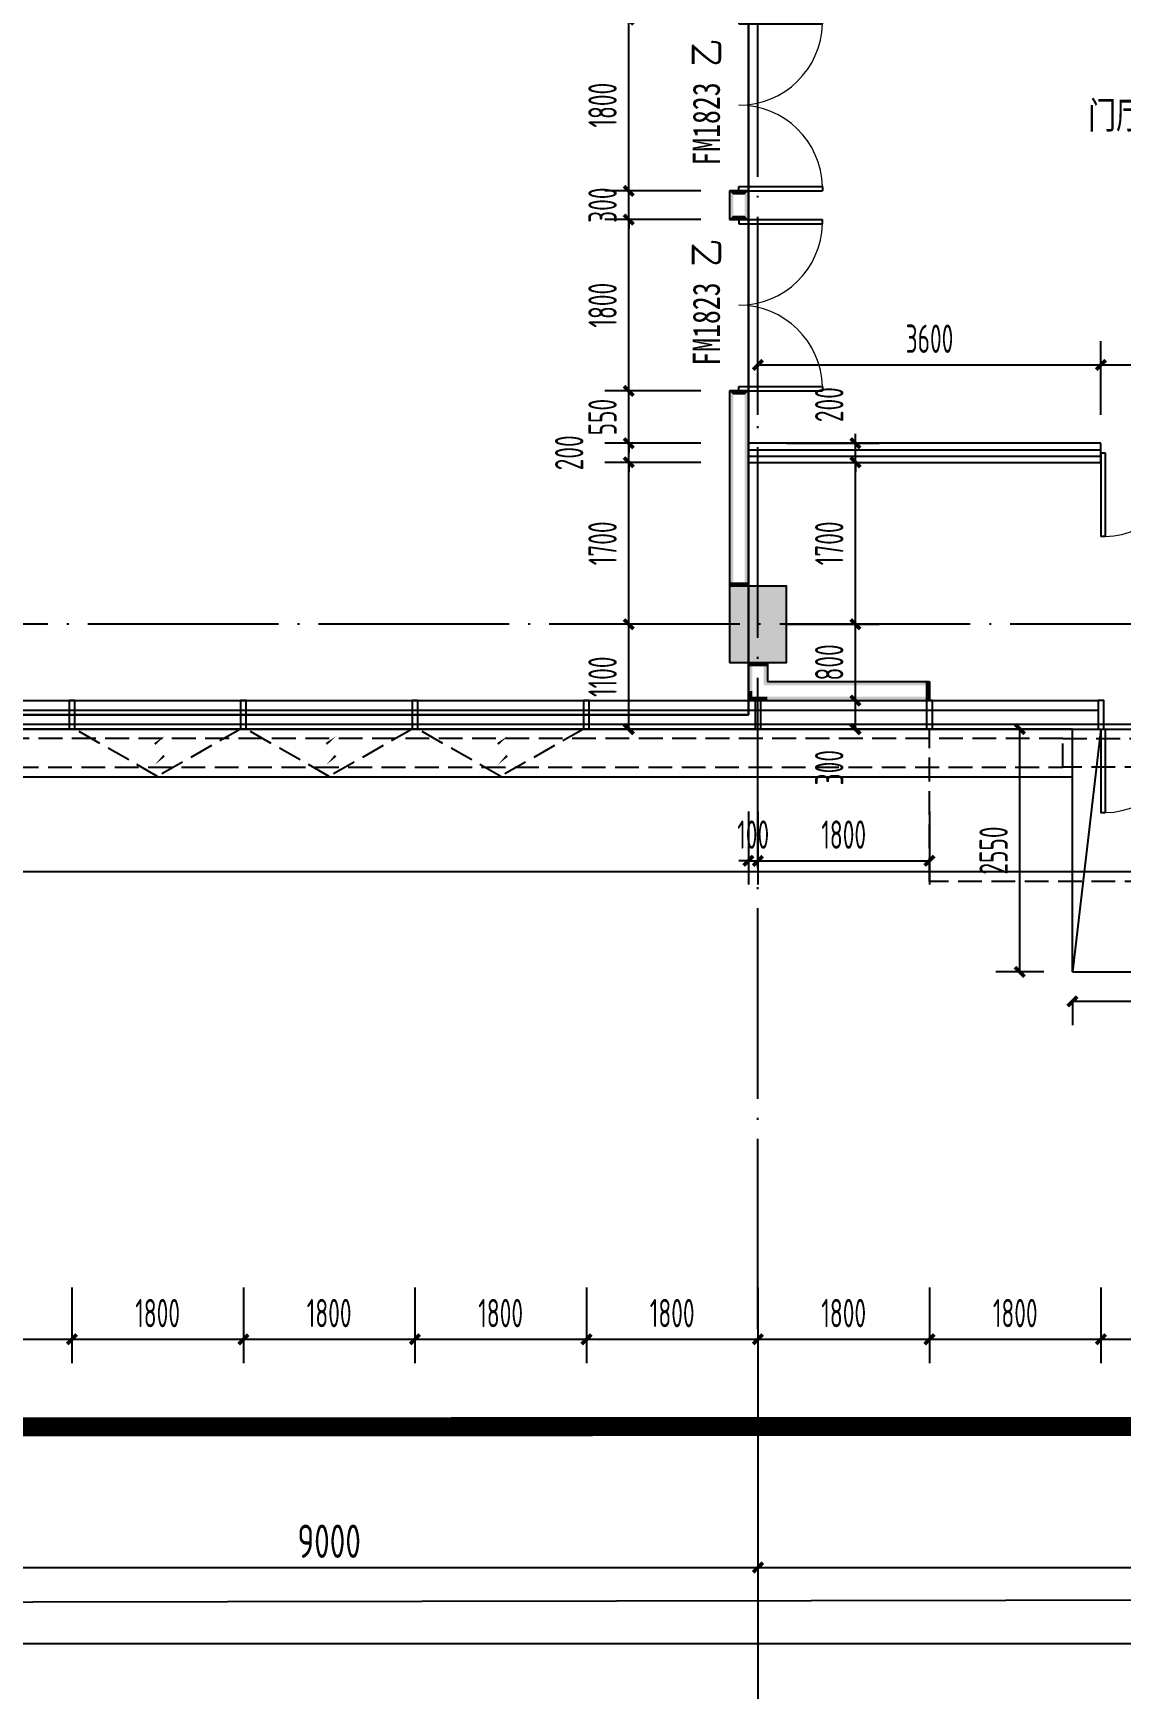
# Model space of a CAD drawing. Extents: x -228436 to 200315, y -41539 to 163917.
# Drawn here: x 40893 to 52309, y -11176 to 6206 of the extents above; entities that cross this region are included whole.
import ezdxf

# ---------------------------------------------------------------- set-up
doc = ezdxf.new("R2010")
doc.units = 0
doc.header["$LTSCALE"] = 1000
doc.header["$MEASUREMENT"] = 0
for name, pattern in [('13#楼幕墙$0$DASH', [0.35, 0.25, -0.1]), ('X-104 13#平面$0$ACAD_ISO04W100', [30, 24, -3, 0, -3]), ('X-104 13#平面$0$DASH', [0.35, 0.25, -0.1]), ('X-104 13#平面$0$DOTE', [2.42, 2, -0.2, 0.02, -0.2])]:
    doc.linetypes.add(name, pattern=pattern)
for name, color, linetype in [('01-标注_尺寸', 124, 'Continuous'), ('13#楼幕墙$0$A-C_幕墙龙骨', 133, 'Continuous'), ('13#楼幕墙$0$A-C_玻璃幕墙', 140, 'Continuous'), ('13#楼幕墙$0$A-C_窗', 140, 'Continuous'), ('13#楼幕墙$0$A-C_门', 150, 'Continuous'), ('PUB_HATCH', 8, 'Continuous'), ('PUB_WALL', 9, 'Continuous'), ('X-104 13#平面$0$01-标注_轴线坐标', 132, 'Continuous'), ('X-104 13#平面$0$02-TEXT_房间', 7, 'Continuous'), ('X-104 13#平面$0$02-TEXT_门窗', 151, 'Continuous'), ('X-104 13#平面$0$A-C_玻璃幕墙', 140, 'Continuous'), ('X-104 13#平面$0$A-C_门', 150, 'Continuous'), ('X-104 13#平面$0$A-E_楼梯', 171, 'Continuous'), ('X-104 13#平面$0$A-O_散水', 134, 'Continuous'), ('X-104 13#平面$0$A-TECH_结构', 21, 'Continuous'), ('X-104 13#平面$0$A_AXIS-轴线', 36, 'X-104 13#平面$0$DOTE'), ('X-104 13#平面$0$A_STR-砌块墙', 121, 'Continuous'), ('X-104 13#平面$0$A_STR-砼柱', 51, 'Continuous'), ('X-104 13#平面$0$DOOR_FIRE', 220, 'Continuous'), ('X-104 13#平面$0$DOOR_FIRE_TEXT', 7, 'Continuous'), ('X-104 13#平面$0$M-用地 红线', 20, 'X-104 13#平面$0$ACAD_ISO04W100'), ('X-104 13#平面$0$M-绿化 首层轮廓', 197, 'Continuous'), ('X-104 13#平面$0$M-道路 边线', 151, 'Continuous')]:
    doc.layers.add(name, color=color, linetype=linetype)
doc.layers.add('X-104 13#平面$0$000套内', color=226, linetype='Continuous', lineweight=30, plot=False)
doc.styles.add('_TCH_DIM_T3', font='ros1.shx', dxfattribs={"width": 0.705882, "bigfont": 'jd.shx'})
doc.styles.add('X-104 13#平面$0$_TCH_DIM_T3', font='ros1.shx', dxfattribs={"width": 0.8, "bigfont": 'jd.shx'})
doc.styles.add('X-104 13#平面$0$_TCH_SPACE', font='STXIHEI_0.TTF', dxfattribs={"width": 0.75, "height": 5})
doc.styles.add('X-104 13#平面$0$_TCH_WINDOW', font='STXIHEI_0.TTF', dxfattribs={"width": 0.75, "height": 3.5})
doc.dimstyles.new('_TCH_ARCH&&100', dxfattribs={"dimtxt": 297.5, "dimasz": 100, "dimexe": 250, "dimexo": 300, "dimgap": 126.25, "dimtad": 1, "dimdec": 0, "dimzin": 0, "dimdsep": 46, "dimtxsty": '_TCH_DIM_T3', "dimblk": 'ARCHTICK', "dimcen": 0.09, "dimclrt": 7, "dimazin": 2, "dimtfac": 1, "dimtdec": 0, "dimtix": 1, "dimtmove": 2, "dimatfit": 3, "dimfxl": 0, "dimtolj": 1, "dimtzin": 0, "dimarcsym": 0})
doc.dimstyles.new('X-104 13#平面$0$_TCH_ARCH&&100', dxfattribs={"dimtxt": 350, "dimasz": 100, "dimexe": 250, "dimexo": 300, "dimgap": 100, "dimtad": 1, "dimdec": 0, "dimzin": 0, "dimdsep": 46, "dimtxsty": 'X-104 13#平面$0$_TCH_DIM_T3', "dimblk": 'X-104 13#平面$0$_ArchTick', "dimcen": 0.09, "dimclrt": 7, "dimazin": 2, "dimtfac": 1, "dimtdec": 0, "dimtix": 1, "dimtmove": 2, "dimatfit": 3, "dimfxl": 0, "dimtolj": 1, "dimtzin": 0, "dimarcsym": 0})

# ---------------------------------------------------------------- blocks, each defined once
blk = doc.blocks.new('X-104 13#平面$0$_ArchTick')
at = {"color": 0, "linetype": 'ByBlock', "const_width": 0.4}
blk.add_lwpolyline([(-0.5, -0.5), (0.5, 0.5)], dxfattribs=at)
blk = doc.blocks.new('*D741')
at = {"layer": 'Defpoints', "color": 0, "transparency": 16777216}
for p in [(-900, -7401), (58400, -7401), (58400, -10701)]:
    blk.add_point(p, dxfattribs=at)
at = {"layer": 'X-104 13#平面$0$01-标注_轴线坐标', "color": 0, "lineweight": -2, "transparency": 16777216}
for p, q in [((-900, -7701), (-900, -10951)), ((58400, -7701), (58400, -10951)), ((-900, -10701), (58400, -10701))]:
    blk.add_line(p, q, dxfattribs=at)
at = {"layer": 'X-104 13#平面$0$01-标注_轴线坐标', "color": 0, "lineweight": -2, "transparency": 16777216, "xscale": 100, "yscale": 100, "zscale": 100, "rotation": 180}
blk.add_blockref('X-104 13#平面$0$_ArchTick', (-900, -10701), dxfattribs=at)
at = {"layer": 'X-104 13#平面$0$01-标注_轴线坐标', "color": 0, "lineweight": -2, "transparency": 16777216, "xscale": 100, "yscale": 100, "zscale": 100}
blk.add_blockref('X-104 13#平面$0$_ArchTick', (58400, -10701), dxfattribs=at)
at = {"layer": 'X-104 13#平面$0$01-标注_轴线坐标', "color": 7, "transparency": 16777216, "insert": (28750, -10426), "char_height": 350, "attachment_point": 5, "style": 'X-104 13#平面$0$_TCH_DIM_T3'}
blk.add_mtext('\\A1;59300', dxfattribs=at)
blk = doc.blocks.new('*D748')
at = {"layer": 'Defpoints', "color": 0, "transparency": 16777216}
for p in [(39500, -7401), (48500, -7401), (48500, -9901)]:
    blk.add_point(p, dxfattribs=at)
at = {"layer": 'X-104 13#平面$0$01-标注_轴线坐标', "color": 0, "lineweight": -2, "transparency": 16777216}
for p, q in [((39500, -7701), (39500, -10151)), ((48500, -7701), (48500, -10151)), ((39500, -9901), (48500, -9901))]:
    blk.add_line(p, q, dxfattribs=at)
at = {"layer": 'X-104 13#平面$0$01-标注_轴线坐标', "color": 0, "lineweight": -2, "transparency": 16777216, "xscale": 100, "yscale": 100, "zscale": 100, "rotation": 180}
blk.add_blockref('X-104 13#平面$0$_ArchTick', (39500, -9901), dxfattribs=at)
at = {"layer": 'X-104 13#平面$0$01-标注_轴线坐标', "color": 0, "lineweight": -2, "transparency": 16777216, "xscale": 100, "yscale": 100, "zscale": 100}
blk.add_blockref('X-104 13#平面$0$_ArchTick', (48500, -9901), dxfattribs=at)
at = {"layer": 'X-104 13#平面$0$01-标注_轴线坐标', "color": 7, "transparency": 16777216, "insert": (44000, -9626), "char_height": 350, "attachment_point": 5, "style": 'X-104 13#平面$0$_TCH_DIM_T3'}
blk.add_mtext('\\A1;9000', dxfattribs=at)
blk = doc.blocks.new('*D749')
at = {"layer": 'Defpoints', "color": 0, "transparency": 16777216}
for p in [(48500, -7401), (57500, -7401), (57500, -9901)]:
    blk.add_point(p, dxfattribs=at)
at = {"layer": 'X-104 13#平面$0$01-标注_轴线坐标', "color": 0, "lineweight": -2, "transparency": 16777216}
for p, q in [((48500, -7701), (48500, -10151)), ((57500, -7701), (57500, -10151)), ((48500, -9901), (57500, -9901))]:
    blk.add_line(p, q, dxfattribs=at)
at = {"layer": 'X-104 13#平面$0$01-标注_轴线坐标', "color": 0, "lineweight": -2, "transparency": 16777216, "xscale": 100, "yscale": 100, "zscale": 100, "rotation": 180}
blk.add_blockref('X-104 13#平面$0$_ArchTick', (48500, -9901), dxfattribs=at)
at = {"layer": 'X-104 13#平面$0$01-标注_轴线坐标', "color": 0, "lineweight": -2, "transparency": 16777216, "xscale": 100, "yscale": 100, "zscale": 100}
blk.add_blockref('X-104 13#平面$0$_ArchTick', (57500, -9901), dxfattribs=at)
at = {"layer": 'X-104 13#平面$0$01-标注_轴线坐标', "color": 7, "transparency": 16777216, "insert": (53000, -9626), "char_height": 350, "attachment_point": 5, "style": 'X-104 13#平面$0$_TCH_DIM_T3'}
blk.add_mtext('\\A1;9000', dxfattribs=at)
blk = doc.blocks.new('13#楼幕墙$0$A$C62EA228A')
at = {"linetype": '13#楼幕墙$0$DASH'}
blk.add_lwpolyline([(10, -300), (-860, -797), (-1730, -300)], dxfattribs=at)
at = {"layer": '13#楼幕墙$0$A-C_玻璃幕墙', "color": 1}
blk.add_lwpolyline([(-889, -674, 0, 25, 0), (-792, -580, 0, 0, 0), (-890, -456, 25, 0, 0), (-786, -374, 0, 0, 0)], format="xyseb", dxfattribs=at)
blk = doc.blocks.new('13#楼幕墙$0$A$C7A413A1D')
blk.add_lwpolyline([(-70, -300), (-10, -300), (-10, 0), (-70, 0)], close=True)
blk = doc.blocks.new('13#楼幕墙$0$$DorLib2D$00000002')
for p, q in [((-0.5, 0), (-0.5, 0.4875)), ((-0.475, 0.4875), (-0.5, 0.4875)), ((-0.475, 0), (-0.475, 0.4875)), ((0.475, 0), (0.475, 0.4875)), ((0.475, 0.4875), (0.5, 0.4875)), ((0.5, 0), (0.5, 0.4875)), ((-0.5, 0), (-0.475, 0)), ((0.5, 0), (0.475, 0))]:
    blk.add_line(p, q)
at = {"lineweight": 13}
for centre, start, end in [((-0.4875, 0), 0, 88.53072), ((0.4875, 0), 91.46928, 180)]:
    blk.add_arc(centre, 0.4875, start, end, dxfattribs=at)
blk = doc.blocks.new('13#楼幕墙')
at = {"layer": '13#楼幕墙$0$A-C_玻璃幕墙'}
for p, q in [((21800, -800), (52070, -800)), ((21900, -900), (52070, -900)), ((22050, -1050), (52070, -1050))]:
    blk.add_line(p, q, dxfattribs=at)
blk.add_lwpolyline([(4493, 15500), (-900, 15500), (-900, -1700), (22100, -1700), (22100, -1100), (58400, -1100), (58400, 18960), (53293, 23245), (37800, 14300), (37800, 10200), (12500, 10200), (4493, 15500)], dxfattribs=at)
at = {"layer": '13#楼幕墙$0$A-C_幕墙龙骨'}
for p in [(41340, -800), (43140, -800), (44940, -800), (46740, -800), (48540, -800), (50340, -800), (52140, -800)]:
    blk.add_blockref('13#楼幕墙$0$A$C7A413A1D', p, dxfattribs=at)
at = {"layer": '13#楼幕墙$0$A-C_窗'}
for p in [(43060, -800), (44860, -800), (46660, -800)]:
    blk.add_blockref('13#楼幕墙$0$A$C62EA228A', p, dxfattribs=at)
at = {"layer": '13#楼幕墙$0$A-C_门', "xscale": -1800, "yscale": -1800, "zscale": 100}
blk.add_blockref('13#楼幕墙$0$$DorLib2D$00000002', (53000, -1100), dxfattribs=at)
blk = doc.blocks.new('X-104 13#平面$0$A$C0BB3323F')
at = {"layer": 'Defpoints'}
blk.add_lwpolyline([(59300, 600), (59300, 20660), (54205, 24935), (38700, 16000), (38700, 11900), (13400, 11900), (5393, 17200), (0, 17200), (0, 0), (23000, 0), (23000, 600)], close=True, dxfattribs=at)
at = {"layer": 'X-104 13#平面$0$M-用地 红线', "ltscale": 0.05, "const_width": 200}
blk.add_lwpolyline([(-7235, -1505), (-2249, -6741), (66865, -6716)], dxfattribs=at)
at = {"layer": 'X-104 13#平面$0$M-绿化 首层轮廓'}
for p, q in [((61076, -900), (24200, -900)), ((-2249, -6741), (58823, -6719))]:
    blk.add_line(p, q, dxfattribs=at)
at = {"layer": 'X-104 13#平面$0$M-道路 边线', "ltscale": 0.02}
blk.add_lwpolyline([(56087, -8541), (-7235, -8649)], dxfattribs=at)
blk = doc.blocks.new('X-104 13#平面$0$$DorLib2D$00000002')
for p, q in [((-0.5, 0), (-0.5, 0.4875)), ((-0.475, 0.4875), (-0.5, 0.4875)), ((-0.475, 0), (-0.475, 0.4875)), ((0.475, 0), (0.475, 0.4875)), ((0.475, 0.4875), (0.5, 0.4875)), ((0.5, 0), (0.5, 0.4875)), ((-0.5, 0), (-0.475, 0)), ((0.5, 0), (0.475, 0))]:
    blk.add_line(p, q)
at = {"lineweight": 13}
for centre, start, end in [((-0.4875, 0), 0, 88.53072), ((0.4875, 0), 91.46928, 180)]:
    blk.add_arc(centre, 0.4875, start, end, dxfattribs=at)
blk = doc.blocks.new('_FZH')
blk.add_lwpolyline([(-0.5, -0.5), (0.5, -0.5), (0.5, 0.5), (-0.5, 0.5)], close=True)
at = {"layer": 'PUB_HATCH'}
blk.add_solid([(-0.5, -0.5), (0.5, -0.5), (-0.5, 0.5), (0.5, 0.5)], dxfattribs=at)
blk = doc.blocks.new('_ArchTick')
at = {"color": 0, "linetype": 'ByBlock', "const_width": 0.4}
blk.add_lwpolyline([(-0.5, -0.5), (0.5, 0.5)], dxfattribs=at)
blk = doc.blocks.new('*D174')
at = {"layer": '01-标注_尺寸', "color": 0, "lineweight": -2, "transparency": 16777216}
for p, q in [((39500, -6963), (39500, -7756)), ((41300, -6963), (41300, -7756)), ((39500, -7506), (41300, -7506))]:
    blk.add_line(p, q, dxfattribs=at)
at = {"layer": 'Defpoints', "color": 0, "transparency": 16777216}
for p in [(39500, -6663), (41300, -6663), (41300, -7506)]:
    blk.add_point(p, dxfattribs=at)
at = {"layer": '01-标注_尺寸', "color": 0, "lineweight": -2, "transparency": 16777216, "xscale": 100, "yscale": 100, "zscale": 100, "rotation": 180}
blk.add_blockref('_ArchTick', (39500, -7506), dxfattribs=at)
at = {"layer": '01-标注_尺寸', "color": 0, "lineweight": -2, "transparency": 16777216, "xscale": 100, "yscale": 100, "zscale": 100}
blk.add_blockref('_ArchTick', (41300, -7506), dxfattribs=at)
at = {"layer": '01-标注_尺寸', "color": 7, "transparency": 16777216, "insert": (40400, -7231), "char_height": 297.5, "attachment_point": 5, "style": '_TCH_DIM_T3'}
blk.add_mtext('\\A1;1800', dxfattribs=at)
blk = doc.blocks.new('*D175')
at = {"layer": '01-标注_尺寸', "color": 0, "lineweight": -2, "transparency": 16777216}
for p, q in [((41300, -6963), (41300, -7756)), ((43100, -6963), (43100, -7756)), ((41300, -7506), (43100, -7506))]:
    blk.add_line(p, q, dxfattribs=at)
at = {"layer": 'Defpoints', "color": 0, "transparency": 16777216}
for p in [(41300, -6663), (43100, -6663), (43100, -7506)]:
    blk.add_point(p, dxfattribs=at)
at = {"layer": '01-标注_尺寸', "color": 0, "lineweight": -2, "transparency": 16777216, "xscale": 100, "yscale": 100, "zscale": 100, "rotation": 180}
blk.add_blockref('_ArchTick', (41300, -7506), dxfattribs=at)
at = {"layer": '01-标注_尺寸', "color": 0, "lineweight": -2, "transparency": 16777216, "xscale": 100, "yscale": 100, "zscale": 100}
blk.add_blockref('_ArchTick', (43100, -7506), dxfattribs=at)
at = {"layer": '01-标注_尺寸', "color": 7, "transparency": 16777216, "insert": (42200, -7231), "char_height": 297.5, "attachment_point": 5, "style": '_TCH_DIM_T3'}
blk.add_mtext('\\A1;1800', dxfattribs=at)
blk = doc.blocks.new('*D176')
at = {"layer": '01-标注_尺寸', "color": 0, "lineweight": -2, "transparency": 16777216}
for p, q in [((43100, -6963), (43100, -7756)), ((44900, -6963), (44900, -7756)), ((43100, -7506), (44900, -7506))]:
    blk.add_line(p, q, dxfattribs=at)
at = {"layer": 'Defpoints', "color": 0, "transparency": 16777216}
for p in [(43100, -6663), (44900, -6663), (44900, -7506)]:
    blk.add_point(p, dxfattribs=at)
at = {"layer": '01-标注_尺寸', "color": 0, "lineweight": -2, "transparency": 16777216, "xscale": 100, "yscale": 100, "zscale": 100, "rotation": 180}
blk.add_blockref('_ArchTick', (43100, -7506), dxfattribs=at)
at = {"layer": '01-标注_尺寸', "color": 0, "lineweight": -2, "transparency": 16777216, "xscale": 100, "yscale": 100, "zscale": 100}
blk.add_blockref('_ArchTick', (44900, -7506), dxfattribs=at)
at = {"layer": '01-标注_尺寸', "color": 7, "transparency": 16777216, "insert": (44000, -7231), "char_height": 297.5, "attachment_point": 5, "style": '_TCH_DIM_T3'}
blk.add_mtext('\\A1;1800', dxfattribs=at)
blk = doc.blocks.new('*D177')
at = {"layer": '01-标注_尺寸', "color": 0, "lineweight": -2, "transparency": 16777216}
for p, q in [((44900, -6963), (44900, -7756)), ((46700, -6963), (46700, -7756)), ((44900, -7506), (46700, -7506))]:
    blk.add_line(p, q, dxfattribs=at)
at = {"layer": 'Defpoints', "color": 0, "transparency": 16777216}
for p in [(44900, -6663), (46700, -6663), (46700, -7506)]:
    blk.add_point(p, dxfattribs=at)
at = {"layer": '01-标注_尺寸', "color": 0, "lineweight": -2, "transparency": 16777216, "xscale": 100, "yscale": 100, "zscale": 100, "rotation": 180}
blk.add_blockref('_ArchTick', (44900, -7506), dxfattribs=at)
at = {"layer": '01-标注_尺寸', "color": 0, "lineweight": -2, "transparency": 16777216, "xscale": 100, "yscale": 100, "zscale": 100}
blk.add_blockref('_ArchTick', (46700, -7506), dxfattribs=at)
at = {"layer": '01-标注_尺寸', "color": 7, "transparency": 16777216, "insert": (45800, -7231), "char_height": 297.5, "attachment_point": 5, "style": '_TCH_DIM_T3'}
blk.add_mtext('\\A1;1800', dxfattribs=at)
blk = doc.blocks.new('*D178')
at = {"layer": '01-标注_尺寸', "color": 0, "lineweight": -2, "transparency": 16777216}
for p, q in [((46700, -6963), (46700, -7756)), ((48500, -6963), (48500, -7756)), ((46700, -7506), (48500, -7506))]:
    blk.add_line(p, q, dxfattribs=at)
at = {"layer": 'Defpoints', "color": 0, "transparency": 16777216}
for p in [(46700, -6663), (48500, -6663), (48500, -7506)]:
    blk.add_point(p, dxfattribs=at)
at = {"layer": '01-标注_尺寸', "color": 0, "lineweight": -2, "transparency": 16777216, "xscale": 100, "yscale": 100, "zscale": 100, "rotation": 180}
blk.add_blockref('_ArchTick', (46700, -7506), dxfattribs=at)
at = {"layer": '01-标注_尺寸', "color": 0, "lineweight": -2, "transparency": 16777216, "xscale": 100, "yscale": 100, "zscale": 100}
blk.add_blockref('_ArchTick', (48500, -7506), dxfattribs=at)
at = {"layer": '01-标注_尺寸', "color": 7, "transparency": 16777216, "insert": (47600, -7231), "char_height": 297.5, "attachment_point": 5, "style": '_TCH_DIM_T3'}
blk.add_mtext('\\A1;1800', dxfattribs=at)
blk = doc.blocks.new('*D179')
at = {"layer": '01-标注_尺寸', "color": 0, "lineweight": -2, "transparency": 16777216}
for p, q in [((48500, -6963), (48500, -7756)), ((50300, -6963), (50300, -7756)), ((48500, -7506), (50300, -7506))]:
    blk.add_line(p, q, dxfattribs=at)
at = {"layer": 'Defpoints', "color": 0, "transparency": 16777216}
for p in [(48500, -6663), (50300, -6663), (50300, -7506)]:
    blk.add_point(p, dxfattribs=at)
at = {"layer": '01-标注_尺寸', "color": 0, "lineweight": -2, "transparency": 16777216, "xscale": 100, "yscale": 100, "zscale": 100, "rotation": 180}
blk.add_blockref('_ArchTick', (48500, -7506), dxfattribs=at)
at = {"layer": '01-标注_尺寸', "color": 0, "lineweight": -2, "transparency": 16777216, "xscale": 100, "yscale": 100, "zscale": 100}
blk.add_blockref('_ArchTick', (50300, -7506), dxfattribs=at)
at = {"layer": '01-标注_尺寸', "color": 7, "transparency": 16777216, "insert": (49400, -7231), "char_height": 297.5, "attachment_point": 5, "style": '_TCH_DIM_T3'}
blk.add_mtext('\\A1;1800', dxfattribs=at)
blk = doc.blocks.new('*D180')
at = {"layer": '01-标注_尺寸', "color": 0, "lineweight": -2, "transparency": 16777216}
for p, q in [((50300, -6963), (50300, -7756)), ((52100, -6963), (52100, -7756)), ((50300, -7506), (52100, -7506))]:
    blk.add_line(p, q, dxfattribs=at)
at = {"layer": 'Defpoints', "color": 0, "transparency": 16777216}
for p in [(50300, -6663), (52100, -6663), (52100, -7506)]:
    blk.add_point(p, dxfattribs=at)
at = {"layer": '01-标注_尺寸', "color": 0, "lineweight": -2, "transparency": 16777216, "xscale": 100, "yscale": 100, "zscale": 100, "rotation": 180}
blk.add_blockref('_ArchTick', (50300, -7506), dxfattribs=at)
at = {"layer": '01-标注_尺寸', "color": 0, "lineweight": -2, "transparency": 16777216, "xscale": 100, "yscale": 100, "zscale": 100}
blk.add_blockref('_ArchTick', (52100, -7506), dxfattribs=at)
at = {"layer": '01-标注_尺寸', "color": 7, "transparency": 16777216, "insert": (51200, -7231), "char_height": 297.5, "attachment_point": 5, "style": '_TCH_DIM_T3'}
blk.add_mtext('\\A1;1800', dxfattribs=at)
blk = doc.blocks.new('*D181')
at = {"layer": '01-标注_尺寸', "color": 0, "lineweight": -2, "transparency": 16777216}
for p, q in [((52100, -6963), (52100, -7756)), ((53900, -6963), (53900, -7756)), ((52100, -7506), (53900, -7506))]:
    blk.add_line(p, q, dxfattribs=at)
at = {"layer": 'Defpoints', "color": 0, "transparency": 16777216}
for p in [(52100, -6663), (53900, -6663), (53900, -7506)]:
    blk.add_point(p, dxfattribs=at)
at = {"layer": '01-标注_尺寸', "color": 0, "lineweight": -2, "transparency": 16777216, "xscale": 100, "yscale": 100, "zscale": 100, "rotation": 180}
blk.add_blockref('_ArchTick', (52100, -7506), dxfattribs=at)
at = {"layer": '01-标注_尺寸', "color": 0, "lineweight": -2, "transparency": 16777216, "xscale": 100, "yscale": 100, "zscale": 100}
blk.add_blockref('_ArchTick', (53900, -7506), dxfattribs=at)
at = {"layer": '01-标注_尺寸', "color": 7, "transparency": 16777216, "insert": (53000, -7231), "char_height": 297.5, "attachment_point": 5, "style": '_TCH_DIM_T3'}
blk.add_mtext('\\A1;1800', dxfattribs=at)
blk = doc.blocks.new('*D321')
at = {"layer": '01-标注_尺寸', "color": 0, "lineweight": -2, "transparency": 16777216}
for p, q in [((48800, -800), (49773, -800)), ((49523, -1100), (49523, -800)), ((48800, -1100), (49773, -1100))]:
    blk.add_line(p, q, dxfattribs=at)
at = {"layer": 'Defpoints', "color": 0, "transparency": 16777216}
for p in [(48500, -800), (49523, -800), (48500, -1100)]:
    blk.add_point(p, dxfattribs=at)
at = {"layer": '01-标注_尺寸', "color": 0, "lineweight": -2, "transparency": 16777216, "xscale": 100, "yscale": 100, "zscale": 100}
for p, rotation in [((49523, -800), 90), ((49523, -1100), 270)]:
    blk.add_blockref('_ArchTick', p, dxfattribs=dict(at, rotation=rotation))
at = {"layer": '01-标注_尺寸', "color": 7, "transparency": 16777216, "insert": (49248, -1505), "char_height": 297.5, "attachment_point": 5, "rotation": 90, "style": '_TCH_DIM_T3'}
blk.add_mtext('\\A1;300', dxfattribs=at)
blk = doc.blocks.new('*D322')
at = {"layer": '01-标注_尺寸', "color": 0, "lineweight": -2, "transparency": 16777216}
for p, q in [((48800, 0), (49773, 0)), ((49523, -800), (49523, 0)), ((48800, -800), (49773, -800))]:
    blk.add_line(p, q, dxfattribs=at)
at = {"layer": 'Defpoints', "color": 0, "transparency": 16777216}
for p in [(48500, 0), (49523, 0), (48500, -800)]:
    blk.add_point(p, dxfattribs=at)
at = {"layer": '01-标注_尺寸', "color": 0, "lineweight": -2, "transparency": 16777216, "xscale": 100, "yscale": 100, "zscale": 100}
for p, rotation in [((49523, 0), 90), ((49523, -800), 270)]:
    blk.add_blockref('_ArchTick', p, dxfattribs=dict(at, rotation=rotation))
at = {"layer": '01-标注_尺寸', "color": 7, "transparency": 16777216, "insert": (49248, -400), "char_height": 297.5, "attachment_point": 5, "rotation": 90, "style": '_TCH_DIM_T3'}
blk.add_mtext('\\A1;800', dxfattribs=at)
blk = doc.blocks.new('*D323')
at = {"layer": '01-标注_尺寸', "color": 0, "lineweight": -2, "transparency": 16777216}
for p, q in [((48800, 1700), (49773, 1700)), ((49523, 0), (49523, 1700)), ((48800, 0), (49773, 0))]:
    blk.add_line(p, q, dxfattribs=at)
at = {"layer": 'Defpoints', "color": 0, "transparency": 16777216}
for p in [(48500, 1700), (49523, 1700), (48500, 0)]:
    blk.add_point(p, dxfattribs=at)
at = {"layer": '01-标注_尺寸', "color": 0, "lineweight": -2, "transparency": 16777216, "xscale": 100, "yscale": 100, "zscale": 100}
for p, rotation in [((49523, 1700), 90), ((49523, 0), 270)]:
    blk.add_blockref('_ArchTick', p, dxfattribs=dict(at, rotation=rotation))
at = {"layer": '01-标注_尺寸', "color": 7, "transparency": 16777216, "insert": (49248, 850), "char_height": 297.5, "attachment_point": 5, "rotation": 90, "style": '_TCH_DIM_T3'}
blk.add_mtext('\\A1;1700', dxfattribs=at)
blk = doc.blocks.new('*D324')
at = {"layer": '01-标注_尺寸', "color": 0, "lineweight": -2, "transparency": 16777216}
for p, q in [((49523, 1900), (49523, 2000)), ((48800, 1900), (49773, 1900)), ((49523, 1700), (49523, 1900)), ((48800, 1700), (49773, 1700)), ((49523, 1700), (49523, 1600))]:
    blk.add_line(p, q, dxfattribs=at)
at = {"layer": 'Defpoints', "color": 0, "transparency": 16777216}
for p in [(48500, 1900), (49523, 1900), (48500, 1700)]:
    blk.add_point(p, dxfattribs=at)
at = {"layer": '01-标注_尺寸', "color": 0, "lineweight": -2, "transparency": 16777216, "xscale": 100, "yscale": 100, "zscale": 100}
for p, rotation in [((49523, 1900), 270), ((49523, 1700), 90)]:
    blk.add_blockref('_ArchTick', p, dxfattribs=dict(at, rotation=rotation))
at = {"layer": '01-标注_尺寸', "color": 7, "transparency": 16777216, "insert": (49248, 2306), "char_height": 297.5, "attachment_point": 5, "rotation": 90, "style": '_TCH_DIM_T3'}
blk.add_mtext('\\A1;200', dxfattribs=at)
blk = doc.blocks.new('*D413')
at = {"layer": '01-标注_尺寸', "color": 0, "lineweight": -2, "transparency": 16777216}
for p, q in [((47900, 0), (46894, 0)), ((47144, -1100), (47144, 0)), ((47900, -1100), (46894, -1100))]:
    blk.add_line(p, q, dxfattribs=at)
at = {"layer": 'Defpoints', "color": 0, "transparency": 16777216}
for p in [(47144, 0), (48200, 0), (48200, -1100)]:
    blk.add_point(p, dxfattribs=at)
at = {"layer": '01-标注_尺寸', "color": 0, "lineweight": -2, "transparency": 16777216, "xscale": 100, "yscale": 100, "zscale": 100}
for p, rotation in [((47144, 0), 90), ((47144, -1100), 270)]:
    blk.add_blockref('_ArchTick', p, dxfattribs=dict(at, rotation=rotation))
at = {"layer": '01-标注_尺寸', "color": 7, "transparency": 16777216, "insert": (46869, -550), "char_height": 297.5, "attachment_point": 5, "rotation": 90, "style": '_TCH_DIM_T3'}
blk.add_mtext('\\A1;1100', dxfattribs=at)
blk = doc.blocks.new('*D414')
at = {"layer": '01-标注_尺寸', "color": 0, "lineweight": -2, "transparency": 16777216}
for p, q in [((47900, 1700), (46894, 1700)), ((47144, 0), (47144, 1700)), ((47900, 0), (46894, 0))]:
    blk.add_line(p, q, dxfattribs=at)
at = {"layer": 'Defpoints', "color": 0, "transparency": 16777216}
for p in [(47144, 1700), (48200, 1700), (48200, 0)]:
    blk.add_point(p, dxfattribs=at)
at = {"layer": '01-标注_尺寸', "color": 0, "lineweight": -2, "transparency": 16777216, "xscale": 100, "yscale": 100, "zscale": 100}
for p, rotation in [((47144, 1700), 90), ((47144, 0), 270)]:
    blk.add_blockref('_ArchTick', p, dxfattribs=dict(at, rotation=rotation))
at = {"layer": '01-标注_尺寸', "color": 7, "transparency": 16777216, "insert": (46869, 850), "char_height": 297.5, "attachment_point": 5, "rotation": 90, "style": '_TCH_DIM_T3'}
blk.add_mtext('\\A1;1700', dxfattribs=at)
blk = doc.blocks.new('*D415')
at = {"layer": '01-标注_尺寸', "color": 0, "lineweight": -2, "transparency": 16777216}
for p, q in [((47144, 1900), (47144, 2000)), ((47900, 1900), (46894, 1900)), ((47144, 1700), (47144, 1900)), ((47900, 1700), (46894, 1700)), ((47144, 1700), (47144, 1600))]:
    blk.add_line(p, q, dxfattribs=at)
at = {"layer": 'Defpoints', "color": 0, "transparency": 16777216}
for p in [(47144, 1900), (48200, 1900), (48200, 1700)]:
    blk.add_point(p, dxfattribs=at)
at = {"layer": '01-标注_尺寸', "color": 0, "lineweight": -2, "transparency": 16777216, "xscale": 100, "yscale": 100, "zscale": 100}
for p, rotation in [((47144, 1900), 270), ((47144, 1700), 90)]:
    blk.add_blockref('_ArchTick', p, dxfattribs=dict(at, rotation=rotation))
at = {"layer": '01-标注_尺寸', "color": 7, "transparency": 16777216, "insert": (46519, 1800), "char_height": 297.5, "attachment_point": 5, "rotation": 90, "style": '_TCH_DIM_T3'}
blk.add_mtext('\\A1;200', dxfattribs=at)
blk = doc.blocks.new('*D416')
at = {"layer": '01-标注_尺寸', "color": 0, "lineweight": -2, "transparency": 16777216}
for p, q in [((47900, 2450), (46894, 2450)), ((47144, 2450), (47144, 2550)), ((47144, 1900), (47144, 2450)), ((47900, 1900), (46894, 1900)), ((47144, 1900), (47144, 1800))]:
    blk.add_line(p, q, dxfattribs=at)
at = {"layer": 'Defpoints', "color": 0, "transparency": 16777216}
for p in [(47144, 2450), (48200, 2450), (48200, 1900)]:
    blk.add_point(p, dxfattribs=at)
at = {"layer": '01-标注_尺寸', "color": 0, "lineweight": -2, "transparency": 16777216, "xscale": 100, "yscale": 100, "zscale": 100}
for p, rotation in [((47144, 2450), 270), ((47144, 1900), 90)]:
    blk.add_blockref('_ArchTick', p, dxfattribs=dict(at, rotation=rotation))
at = {"layer": '01-标注_尺寸', "color": 7, "transparency": 16777216, "insert": (46869, 2175), "char_height": 297.5, "attachment_point": 5, "rotation": 90, "style": '_TCH_DIM_T3'}
blk.add_mtext('\\A1;550', dxfattribs=at)
blk = doc.blocks.new('*D417')
at = {"layer": '01-标注_尺寸', "color": 0, "lineweight": -2, "transparency": 16777216}
for p, q in [((47900, 4250), (46894, 4250)), ((47144, 2450), (47144, 4250)), ((47900, 2450), (46894, 2450))]:
    blk.add_line(p, q, dxfattribs=at)
at = {"layer": 'Defpoints', "color": 0, "transparency": 16777216}
for p in [(47144, 4250), (48200, 4250), (48200, 2450)]:
    blk.add_point(p, dxfattribs=at)
at = {"layer": '01-标注_尺寸', "color": 0, "lineweight": -2, "transparency": 16777216, "xscale": 100, "yscale": 100, "zscale": 100}
for p, rotation in [((47144, 4250), 90), ((47144, 2450), 270)]:
    blk.add_blockref('_ArchTick', p, dxfattribs=dict(at, rotation=rotation))
at = {"layer": '01-标注_尺寸', "color": 7, "transparency": 16777216, "insert": (46869, 3350), "char_height": 297.5, "attachment_point": 5, "rotation": 90, "style": '_TCH_DIM_T3'}
blk.add_mtext('\\A1;1800', dxfattribs=at)
blk = doc.blocks.new('*D418')
at = {"layer": '01-标注_尺寸', "color": 0, "lineweight": -2, "transparency": 16777216}
for p, q in [((47900, 4550), (46894, 4550)), ((47144, 4550), (47144, 4650)), ((47144, 4250), (47144, 4550)), ((47900, 4250), (46894, 4250)), ((47144, 4250), (47144, 4150))]:
    blk.add_line(p, q, dxfattribs=at)
at = {"layer": 'Defpoints', "color": 0, "transparency": 16777216}
for p in [(47144, 4550), (48200, 4550), (48200, 4250)]:
    blk.add_point(p, dxfattribs=at)
at = {"layer": '01-标注_尺寸', "color": 0, "lineweight": -2, "transparency": 16777216, "xscale": 100, "yscale": 100, "zscale": 100}
for p, rotation in [((47144, 4550), 270), ((47144, 4250), 90)]:
    blk.add_blockref('_ArchTick', p, dxfattribs=dict(at, rotation=rotation))
at = {"layer": '01-标注_尺寸', "color": 7, "transparency": 16777216, "insert": (46869, 4400), "char_height": 297.5, "attachment_point": 5, "rotation": 90, "style": '_TCH_DIM_T3'}
blk.add_mtext('\\A1;300', dxfattribs=at)
blk = doc.blocks.new('*D419')
at = {"layer": '01-标注_尺寸', "color": 0, "lineweight": -2, "transparency": 16777216}
for p, q in [((47900, 6350), (46894, 6350)), ((47144, 4550), (47144, 6350)), ((47900, 4550), (46894, 4550))]:
    blk.add_line(p, q, dxfattribs=at)
at = {"layer": 'Defpoints', "color": 0, "transparency": 16777216}
for p in [(47144, 6350), (48200, 6350), (48200, 4550)]:
    blk.add_point(p, dxfattribs=at)
at = {"layer": '01-标注_尺寸', "color": 0, "lineweight": -2, "transparency": 16777216, "xscale": 100, "yscale": 100, "zscale": 100}
for p, rotation in [((47144, 6350), 90), ((47144, 4550), 270)]:
    blk.add_blockref('_ArchTick', p, dxfattribs=dict(at, rotation=rotation))
at = {"layer": '01-标注_尺寸', "color": 7, "transparency": 16777216, "insert": (46869, 5450), "char_height": 297.5, "attachment_point": 5, "rotation": 90, "style": '_TCH_DIM_T3'}
blk.add_mtext('\\A1;1800', dxfattribs=at)
blk = doc.blocks.new('*D639')
at = {"layer": '01-标注_尺寸', "color": 0, "lineweight": -2, "transparency": 16777216}
for p, q in [((52100, 2200), (52100, 2973)), ((55700, 2200), (55700, 2973)), ((52100, 2723), (55700, 2723))]:
    blk.add_line(p, q, dxfattribs=at)
at = {"layer": 'Defpoints', "color": 0, "transparency": 16777216}
for p in [(55700, 2723), (52100, 1900), (55700, 1900)]:
    blk.add_point(p, dxfattribs=at)
at = {"layer": '01-标注_尺寸', "color": 0, "lineweight": -2, "transparency": 16777216, "xscale": 100, "yscale": 100, "zscale": 100, "rotation": 180}
blk.add_blockref('_ArchTick', (52100, 2723), dxfattribs=at)
at = {"layer": '01-标注_尺寸', "color": 0, "lineweight": -2, "transparency": 16777216, "xscale": 100, "yscale": 100, "zscale": 100}
blk.add_blockref('_ArchTick', (55700, 2723), dxfattribs=at)
at = {"layer": '01-标注_尺寸', "color": 7, "transparency": 16777216, "insert": (53900, 2998), "char_height": 297.5, "attachment_point": 5, "style": '_TCH_DIM_T3'}
blk.add_mtext('\\A1;3600', dxfattribs=at)
blk = doc.blocks.new('*D640')
at = {"layer": '01-标注_尺寸', "color": 0, "lineweight": -2, "transparency": 16777216}
for p, q in [((48500, 2200), (48500, 2973)), ((52100, 2200), (52100, 2973)), ((48500, 2723), (52100, 2723))]:
    blk.add_line(p, q, dxfattribs=at)
at = {"layer": 'Defpoints', "color": 0, "transparency": 16777216}
for p in [(52100, 2723), (48500, 1900), (52100, 1900)]:
    blk.add_point(p, dxfattribs=at)
at = {"layer": '01-标注_尺寸', "color": 0, "lineweight": -2, "transparency": 16777216, "xscale": 100, "yscale": 100, "zscale": 100, "rotation": 180}
blk.add_blockref('_ArchTick', (48500, 2723), dxfattribs=at)
at = {"layer": '01-标注_尺寸', "color": 0, "lineweight": -2, "transparency": 16777216, "xscale": 100, "yscale": 100, "zscale": 100}
blk.add_blockref('_ArchTick', (52100, 2723), dxfattribs=at)
at = {"layer": '01-标注_尺寸', "color": 7, "transparency": 16777216, "insert": (50300, 2998), "char_height": 297.5, "attachment_point": 5, "style": '_TCH_DIM_T3'}
blk.add_mtext('\\A1;3600', dxfattribs=at)
blk = doc.blocks.new('*D705')
at = {"layer": '01-标注_尺寸', "color": 0, "lineweight": -2, "transparency": 16777216}
for p, q in [((51500, -1100), (50998, -1100)), ((51248, -3650), (51248, -1100)), ((51500, -3650), (50998, -3650))]:
    blk.add_line(p, q, dxfattribs=at)
at = {"layer": 'Defpoints', "color": 0, "transparency": 16777216}
for p in [(51248, -1100), (51800, -1100), (51800, -3650)]:
    blk.add_point(p, dxfattribs=at)
at = {"layer": '01-标注_尺寸', "color": 0, "lineweight": -2, "transparency": 16777216, "xscale": 100, "yscale": 100, "zscale": 100}
for p, rotation in [((51248, -1100), 90), ((51248, -3650), 270)]:
    blk.add_blockref('_ArchTick', p, dxfattribs=dict(at, rotation=rotation))
at = {"layer": '01-标注_尺寸', "color": 7, "transparency": 16777216, "insert": (50973, -2375), "char_height": 297.5, "attachment_point": 5, "rotation": 90, "style": '_TCH_DIM_T3'}
blk.add_mtext('\\A1;2550', dxfattribs=at)
blk = doc.blocks.new('*D706')
at = {"layer": '01-标注_尺寸', "color": 0, "lineweight": -2, "transparency": 16777216}
for p, q in [((51800, -3950), (51800, -4208)), ((51800, -3958), (56000, -3958)), ((56000, -3950), (56000, -4208))]:
    blk.add_line(p, q, dxfattribs=at)
at = {"layer": 'Defpoints', "color": 0, "transparency": 16777216}
for p in [(51800, -3650), (56000, -3650), (56000, -3958)]:
    blk.add_point(p, dxfattribs=at)
at = {"layer": '01-标注_尺寸', "color": 0, "lineweight": -2, "transparency": 16777216, "xscale": 100, "yscale": 100, "zscale": 100, "rotation": 180}
blk.add_blockref('_ArchTick', (51800, -3958), dxfattribs=at)
at = {"layer": '01-标注_尺寸', "color": 0, "lineweight": -2, "transparency": 16777216, "xscale": 100, "yscale": 100, "zscale": 100}
blk.add_blockref('_ArchTick', (56000, -3958), dxfattribs=at)
at = {"layer": '01-标注_尺寸', "color": 7, "transparency": 16777216, "insert": (53900, -3683), "char_height": 297.5, "attachment_point": 5, "style": '_TCH_DIM_T3'}
blk.add_mtext('\\A1;4200', dxfattribs=at)
blk = doc.blocks.new('*D708')
at = {"layer": '01-标注_尺寸', "color": 0, "lineweight": -2, "transparency": 16777216}
for p, q in [((48500, -1964), (48500, -2733)), ((50300, -1964), (50300, -2733)), ((48500, -2483), (50300, -2483))]:
    blk.add_line(p, q, dxfattribs=at)
at = {"layer": 'Defpoints', "color": 0, "transparency": 16777216}
for p in [(48500, -1664), (50300, -1664), (50300, -2483)]:
    blk.add_point(p, dxfattribs=at)
at = {"layer": '01-标注_尺寸', "color": 0, "lineweight": -2, "transparency": 16777216, "xscale": 100, "yscale": 100, "zscale": 100, "rotation": 180}
blk.add_blockref('_ArchTick', (48500, -2483), dxfattribs=at)
at = {"layer": '01-标注_尺寸', "color": 0, "lineweight": -2, "transparency": 16777216, "xscale": 100, "yscale": 100, "zscale": 100}
blk.add_blockref('_ArchTick', (50300, -2483), dxfattribs=at)
at = {"layer": '01-标注_尺寸', "color": 7, "transparency": 16777216, "insert": (49400, -2208), "char_height": 297.5, "attachment_point": 5, "style": '_TCH_DIM_T3'}
blk.add_mtext('\\A1;1800', dxfattribs=at)
blk = doc.blocks.new('*D709')
at = {"layer": '01-标注_尺寸', "color": 0, "lineweight": -2, "transparency": 16777216}
for p, q in [((48400, -1964), (48400, -2733)), ((48500, -1964), (48500, -2733)), ((48400, -2483), (48300, -2483)), ((48400, -2483), (48500, -2483)), ((48500, -2483), (48600, -2483))]:
    blk.add_line(p, q, dxfattribs=at)
at = {"layer": 'Defpoints', "color": 0, "transparency": 16777216}
for p in [(48400, -1664), (48500, -1664), (48500, -2483)]:
    blk.add_point(p, dxfattribs=at)
at = {"layer": '01-标注_尺寸', "color": 0, "lineweight": -2, "transparency": 16777216, "xscale": 100, "yscale": 100, "zscale": 100}
blk.add_blockref('_ArchTick', (48400, -2483), dxfattribs=at)
at = {"layer": '01-标注_尺寸', "color": 0, "lineweight": -2, "transparency": 16777216, "xscale": 100, "yscale": 100, "zscale": 100, "rotation": 180}
blk.add_blockref('_ArchTick', (48500, -2483), dxfattribs=at)
at = {"layer": '01-标注_尺寸', "color": 7, "transparency": 16777216, "insert": (48450, -2208), "char_height": 297.5, "attachment_point": 5, "style": '_TCH_DIM_T3'}
blk.add_mtext('\\A1;100', dxfattribs=at)
blk = doc.blocks.new('X-104 13#平面$0$轴网')
at = {"layer": 'X-104 13#平面$0$01-标注_轴线坐标'}
blk.add_line((48500, -7401), (48500, -11401), dxfattribs=at)
at = {"layer": 'X-104 13#平面$0$A_AXIS-轴线', "linetype": 'X-104 13#平面$0$DOTE'}
for p, q in [((48500, -7401), (48500, 24620.3)), ((60408.4, 0), (-2925, 0))]:
    blk.add_line(p, q, dxfattribs=at)
at = {"layer": 'X-104 13#平面$0$01-标注_轴线坐标'}
for p1, p2, distance, picture, middle in [((-900, -7401), (58400, -7401), -3300, '*D741', (28750, -10426)), ((39500, -7401), (48500, -7401), -2500, '*D748', (44000, -9626)), ((48500, -7401), (57500, -7401), -2500, '*D749', (53000, -9626))]:
    dim = blk.add_aligned_dim(p1=p1, p2=p2, distance=distance, dimstyle='X-104 13#平面$0$_TCH_ARCH&&100', dxfattribs=at)
    dim.commit()
    dim.dimension.update_dxf_attribs({"geometry": picture, "text_midpoint": middle})
blk = doc.blocks.new('X-104 13#平面')
at = {"layer": 'PUB_WALL'}
for points in [[(48200, 4550), (48200, 4250), (48240, 4290), (48240, 4510)], [(48400, 4550), (48200, 4550), (48240, 4510), (48360, 4510)], [(48400, 4250), (48400, 4550), (48360, 4510), (48360, 4290)], [(48200, 4250), (48400, 4250), (48360, 4290), (48240, 4290)], [(48400, 2450), (48200, 2450), (48240, 2410), (48360, 2410)], [(48200, 2450), (48200, 1800), (48240, 1800), (48240, 2410)], [(48400, 1800), (48400, 2450), (48360, 2410), (48360, 1800)], [(48200, 1800), (48200, 400), (48240, 400), (48240, 1800)], [(48400, 1800), (48360, 1800), (48360, 400), (48400, 400)], [(48400, 400), (48400, 440), (48200, 440), (48200, 400)], [(48800, 400), (48200, 400), (48240, 360), (48760, 360)], [(48200, 400), (48200, -400), (48240, -360), (48240, 360)], [(48800, -400), (48800, 400), (48760, 360), (48760, -360)], [(48200, -400), (48800, -400), (48760, -360), (48240, -360)], [(48400, -400), (48400, -700), (48440, -700), (48440, -400)], [(48600, -400), (48400, -400), (48400, -440), (48600, -440)], [(48600, -400), (48560, -400), (48560, -640), (48600, -600)], [(48600, -600), (50300, -600), (50300, -640), (48560, -640)], [(50300, -600), (50300, -800), (50260, -800), (50260, -600)], [(48400, -700), (48400, -800), (48440, -800), (48440, -700)], [(48600, -800), (48400, -800), (48400, -760), (48600, -760)], [(48600, -800), (50300, -800), (50300, -760), (48560, -760)], [(48600, -800), (48600, -800), (48560, -800), (48560, -760)]]:
    blk.add_hatch(color=256, dxfattribs=at).paths.add_polyline_path(points)
at = {"layer": 'X-104 13#平面$0$000套内'}
blk.add_lwpolyline([(7100, -1550), (21950, -1550), (21950, -950), (48400, -950), (48400, 11050), (53400, 11050), (53400, 18100), (58250, 18100), (58250, 18890), (53289.1, 23052.7), (37950, 14213.3), (37950, 10050), (12454.9, 10050), (4447.4, 15350), (4100, 15350), (4100, 6300), (7100, 6300), (7100, -1550)], dxfattribs=at)
at = {"layer": 'X-104 13#平面$0$A-C_玻璃幕墙'}
for p, q in [((52100, 1900), (48400, 1900)), ((48400, 1833.3), (52100, 1833.3)), ((48400, 1766.7), (52100, 1766.7)), ((52100, 1700), (52100, 1900)), ((48400, 1700), (52100, 1700))]:
    blk.add_line(p, q, dxfattribs=at)
at = {"layer": 'X-104 13#平面$0$A-C_玻璃幕墙', "linetype": 'X-104 13#平面$0$DASH'}
blk.add_lwpolyline([(57500, -1100), (57500, -2700), (50300, -2700), (50300, -1100)], dxfattribs=at)
at = {"layer": 'X-104 13#平面$0$A-E_楼梯'}
for p, q in [((51800, -3650), (51800, -1100)), ((51800, -1100), (56000, -1100)), ((52100, -1100), (51800, -3650)), ((51800, -3650), (56000, -3650))]:
    blk.add_line(p, q, dxfattribs=at)
at = {"layer": 'X-104 13#平面$0$A-O_散水', "linetype": 'X-104 13#平面$0$DASH'}
for p, q in [((51700, -1200), (56100, -1200)), ((56100, -1500), (51700, -1500))]:
    blk.add_line(p, q, dxfattribs=at)
at = {"layer": 'X-104 13#平面$0$A-O_散水'}
blk.add_lwpolyline([(51800, -1600), (51800, -1100), (22100, -1100), (22100, -1700), (5600, -1700), (5600, -2200), (22600, -2200), (22600, -1600)], close=True, dxfattribs=at)
at = {"layer": 'X-104 13#平面$0$A-O_散水', "linetype": 'X-104 13#平面$0$DASH'}
blk.add_lwpolyline([(51700, -1500), (51700, -1200), (22200, -1200), (22200, -1800), (5700, -1800), (5700, -2100), (22500, -2100), (22500, -1500)], close=True, dxfattribs=at)
at = {"layer": 'X-104 13#平面$0$A-TECH_结构'}
blk.add_lwpolyline([(58350, -1050), (58350, 18936.6), (53287.9, 23184.2), (37850, 14271.1), (37850, 10150), (12485, 10150), (4477.5, 15450), (-850, 15450), (-850, -1650), (22050, -1650), (22050, -1050)], close=True, dxfattribs=at)
at = {"layer": 'X-104 13#平面$0$A_STR-砌块墙'}
for p, q in [((48200, 4550), (48200, 4250)), ((48400, 4550), (48200, 4550)), ((48400, 4250), (48400, 4550)), ((48200, 4250), (48400, 4250)), ((48400, 2450), (48200, 2450)), ((48200, 2450), (48200, 1800)), ((48400, 1800), (48400, 2450)), ((48200, 1800), (48200, 400)), ((48400, 1800), (48400, 400)), ((48400, -400), (48400, -700)), ((48600, -400), (48600, -600)), ((48600, -600), (50300, -600)), ((50300, -600), (50300, -800)), ((48400, -700), (48400, -800)), ((48600, -800), (48400, -800)), ((48600, -800), (50300, -800)), ((48600, -800), (48600, -800))]:
    blk.add_line(p, q, dxfattribs=at)
for name, p in [('X-104 13#平面$0$A$C0BB3323F', (-900, -1700)), ('X-104 13#平面$0$轴网', (0, 0))]:
    blk.add_blockref(name, p)
at = {"layer": 'X-104 13#平面$0$A-C_门'}
ref = blk.add_blockref('X-104 13#平面$0$$DorLib2D$00000002', (53000, 1800), dxfattribs=dict(at, xscale=-1800, yscale=-1800, zscale=200))
ref.add_attrib('A', 'WM1827', (52423.8, 2067.6), dxfattribs={"layer": 'X-104 13#平面$0$02-TEXT_门窗', "height": 285.43, "style": 'X-104 13#平面$0$_TCH_WINDOW', "width": 0.75})
at = {"layer": 'X-104 13#平面$0$A-TECH_结构'}
blk.add_blockref('13#楼幕墙', (0, 0), dxfattribs=at)
at = {"layer": 'X-104 13#平面$0$A_STR-砼柱', "xscale": 600, "yscale": 800, "zscale": 800}
blk.add_blockref('_FZH', (48500, 0), dxfattribs=at)
at = {"layer": 'X-104 13#平面$0$DOOR_FIRE', "xscale": 1800, "yscale": 1800, "zscale": 200, "rotation": 270}
for p in [(48300, 5450), (48300, 3350)]:
    blk.add_blockref('X-104 13#平面$0$$DorLib2D$00000002', p, dxfattribs=at)
at = {"layer": 'X-104 13#平面$0$02-TEXT_房间', "style": 'X-104 13#平面$0$_TCH_SPACE', "width": 0.75}
blk.add_text('门厅（扩大封闭楼梯间）', height=285.426, dxfattribs=at).set_placement((51965.5, 5203.1))
at = {"layer": 'X-104 13#平面$0$DOOR_FIRE_TEXT', "style": 'X-104 13#平面$0$_TCH_WINDOW', "width": 0.75}
for s, height, p in [('乙', 285.4, (48100, 5852.9)), ('FM1823', 285.43, (48100, 4815.5)), ('乙', 285.4, (48100, 3752.9)), ('FM1823', 285.43, (48100, 2715.5))]:
    blk.add_text(s, height=height, rotation=90, dxfattribs=at).set_placement(p)

msp = doc.modelspace()

# ---------------------------------------------------------------- block references
msp.add_blockref('X-104 13#平面', (0, 0))

# ---------------------------------------------------------------- dimensions: what is measured, and where the dimension line sits
at = {"layer": '01-标注_尺寸'}
for p1, p2, distance, picture, middle in [((48200, 4550), (48200, 6350), 1055.9, '*D419', (46869.1, 5450)), ((48200, 4250), (48200, 4550), 1055.9, '*D418', (46869.1, 4400)), ((48200, 2450), (48200, 4250), 1055.9, '*D417', (46869.1, 3350)), ((48500, 1900), (52100, 1900), 823, '*D640', (50300, 2998)), ((52100, 1900), (55700, 1900), 823, '*D639', (53900, 2998)), ((48200, 1900), (48200, 2450), 1055.9, '*D416', (46869.1, 2175)), ((48200, 0), (48200, 1700), 1055.9, '*D414', (46869.1, 850)), ((48500, 0), (48500, 1700), -1023.1, '*D323', (49248.1, 850)), ((48200, -1100), (48200, 0), 1055.9, '*D413', (46869.1, -550)), ((48500, -800), (48500, 0), -1023.1, '*D322', (49248.1, -400)), ((51800, -3650), (51800, -1100), 552.2, '*D705', (50972.8, -2375)), ((48400, -1664), (48500, -1664), -818.9, '*D709', (48450, -2207.9)), ((48500, -1664), (50300, -1664), -818.9, '*D708', (49400, -2207.9)), ((51800, -3650), (56000, -3650), -307.9, '*D706', (53900, -3682.9)), ((39500, -6663.3), (41300, -6663.3), -843, '*D174', (40400, -7231.4)), ((41300, -6663.3), (43100, -6663.3), -843, '*D175', (42200, -7231.4)), ((43100, -6663.3), (44900, -6663.3), -843, '*D176', (44000, -7231.4)), ((44900, -6663.3), (46700, -6663.3), -843, '*D177', (45800, -7231.4)), ((46700, -6663.3), (48500, -6663.3), -843, '*D178', (47600, -7231.4)), ((48500, -6663.3), (50300, -6663.3), -843, '*D179', (49400, -7231.4)), ((50300, -6663.3), (52100, -6663.3), -843, '*D180', (51200, -7231.4)), ((52100, -6663.3), (53900, -6663.3), -843, '*D181', (53000, -7231.4))]:
    dim = msp.add_aligned_dim(p1=p1, p2=p2, distance=distance, dimstyle='_TCH_ARCH&&100', dxfattribs=at)
    dim.commit()
    dim.dimension.update_dxf_attribs({"geometry": picture, "text_midpoint": middle})
for base, p1, p2, picture, middle in [((49523.1, 1900), (48500, 1700), (48500, 1900), '*D324', (49248.1, 2305.7)), ((47144.1, 1900), (48200, 1700), (48200, 1900), '*D415', (46519.1, 1800)), ((49523.1, -800), (48500, -1100), (48500, -800), '*D321', (49248.1, -1504.7))]:
    dim = msp.add_linear_dim(base=base, p1=p1, p2=p2, angle=90, dimstyle='_TCH_ARCH&&100', dxfattribs=at)
    dim.commit()
    dim.dimension.update_dxf_attribs({"geometry": picture, "text_midpoint": middle, "dimtype": 161})

doc.saveas('drawing.dxf')
